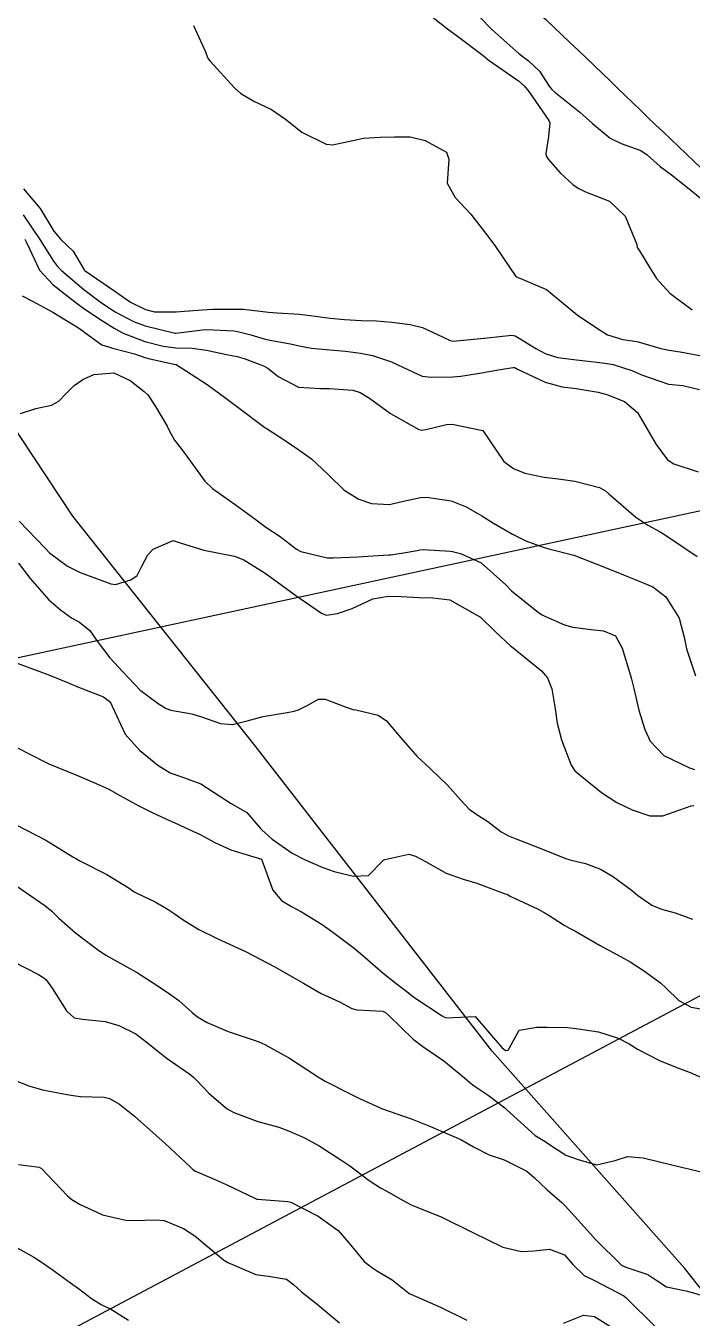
# Model space of a CAD drawing. Header units: metres. Extents: x 318500 to 325275, y 7408834 to 7428799.
# Drawn here: x 320119.6 to 320162.8, y 7410555.2 to 7410639 of the extents above; entities that cross this region are included whole.
import ezdxf

# ---------------------------------------------------------------- set-up
doc = ezdxf.new("R2010")
doc.units = ezdxf.units.M
doc.header["$MEASUREMENT"] = 0
doc.linetypes.add('CONTINUO', pattern=[0])
for name, color, linetype in [('Curvas de Nivel 1m', 11, 'Continuous'), ('Curvas de Nivel 5m', 15, 'Continuous'), ('TEXTO', 45, 'Continuous'), ('Vias Secundárias', 230, 'Continuous')]:
    doc.layers.add(name, color=color, linetype=linetype)

msp = doc.modelspace()

# ---------------------------------------------------------------- linework, layer by layer
at = {"layer": 'Curvas de Nivel 1m', "flags": 128}
for points, elevation in [([(320147.897, 7410640.806), (320149.573, 7410639.002), (320149.801, 7410638.778), (320151.547, 7410637.231), (320152.17, 7410636.751), (320152.88, 7410636.086), (320153.524, 7410635.11), (320153.682, 7410634.888), (320153.889, 7410634.724), (320155.501, 7410633.427), (320156.329, 7410632.692), (320157.476, 7410631.731), (320158.177, 7410631.376), (320159.464, 7410630.925), (320159.877, 7410630.644), (320160.707, 7410629.886), (320161.447, 7410629.353), (320162.392, 7410628.61), (320163.428, 7410627.775)], 748), ([(320145.586, 7410639.891), (320146.931, 7410638.82), (320147.563, 7410638.348), (320149.237, 7410637.093), (320149.541, 7410636.841), (320149.619, 7410636.779), (320151.527, 7410635.457), (320151.9, 7410635.13), (320152.19, 7410634.75), (320153.492, 7410632.883), (320153.562, 7410632.729), (320153.477, 7410631.831), (320153.292, 7410630.733), (320153.314, 7410630.587), (320153.456, 7410630.38), (320154.223, 7410629.493), (320155.076, 7410628.705), (320155.436, 7410628.46), (320155.869, 7410628.26), (320157.425, 7410627.648), (320158.45, 7410626.664), (320159.198, 7410624.838), (320159.235, 7410624.652), (320159.28, 7410624.552), (320159.378, 7410624.423), (320160.056, 7410623.329), (320160.479, 7410622.633), (320161.346, 7410621.689), (320162.8, 7410620.605)], 749), ([(320119.429, 7410628.437), (320120.496, 7410627.169), (320121.388, 7410625.692), (320121.846, 7410625.153), (320122.634, 7410624.402), (320123.361, 7410623.198), (320123.387, 7410623.157), (320123.417, 7410623.129), (320125.341, 7410621.808), (320126.365, 7410621.09), (320127.323, 7410620.613), (320127.916, 7410620.476), (320129.321, 7410620.465), (320129.86, 7410620.503), (320131.324, 7410620.628), (320131.697, 7410620.644), (320133.325, 7410620.652), (320133.686, 7410620.633), (320135.322, 7410620.454), (320135.872, 7410620.411), (320137.321, 7410620.316), (320138.016, 7410620.237), (320139.317, 7410620.05), (320140.248, 7410619.974), (320141.315, 7410619.916), (320142.313, 7410619.877), (320143.314, 7410619.804), (320144.511, 7410619.649), (320145.309, 7410619.464), (320146.642, 7410618.82), (320147.088, 7410618.603), (320147.298, 7410618.573), (320149.275, 7410618.756), (320149.3, 7410618.757), (320149.318, 7410618.761), (320149.488, 7410618.778), (320151.102, 7410618.963), (320151.302, 7410618.913), (320151.581, 7410618.756), (320152.648, 7410618.094), (320153.29, 7410617.754), (320154.087, 7410617.517), (320155.287, 7410617.365), (320156.794, 7410617.176), (320157.284, 7410617.116), (320157.659, 7410617.05), (320158.87, 7410616.656), (320159.278, 7410616.487), (320159.567, 7410616.354), (320161.267, 7410615.782), (320162.185, 7410615.693), (320163.262, 7410615.424)], 751), ([(320119.404, 7410626.771), (320120.471, 7410625.169), (320121.366, 7410623.758), (320121.625, 7410623.418), (320121.894, 7410623.152), (320123.342, 7410621.922), (320124.385, 7410621.114), (320125.321, 7410620.491), (320126.554, 7410619.844), (320127.307, 7410619.559), (320129.256, 7410619.095), (320129.301, 7410619.093), (320131.022, 7410619.307), (320131.304, 7410619.317), (320133.068, 7410619.238), (320133.303, 7410619.205), (320134.167, 7410618.987), (320135.04, 7410618.716), (320135.297, 7410618.652), (320136.73, 7410618.384), (320137.293, 7410618.26), (320138.101, 7410618.123), (320139.291, 7410618.011), (320140.299, 7410617.914), (320141.289, 7410617.795), (320142.053, 7410617.644), (320143.284, 7410617.236), (320144.062, 7410616.852), (320145.272, 7410616.297), (320145.872, 7410616.23), (320147.272, 7410616.254), (320147.778, 7410616.297), (320149.276, 7410616.542), (320149.482, 7410616.573), (320150.614, 7410616.767), (320151.19, 7410616.852), (320151.281, 7410616.849), (320151.345, 7410616.823), (320151.46, 7410616.757), (320153.268, 7410615.91), (320154.367, 7410615.61), (320155.262, 7410615.489), (320156.693, 7410615.251), (320157.256, 7410615.108), (320158.396, 7410614.663), (320159.239, 7410613.936), (320160.005, 7410612.638), (320160.451, 7410611.87), (320161.203, 7410610.88), (320161.599, 7410610.616), (320163.192, 7410610.099)], 752), ([(320119.512, 7410625.179), (320119.641, 7410624.913), (320120.45, 7410623.169), (320121.346, 7410622.223), (320122.721, 7410621.139), (320123.323, 7410620.691), (320124.536, 7410619.888), (320125.305, 7410619.403), (320125.893, 7410619.094), (320127.295, 7410618.55), (320128.471, 7410618.241), (320129.291, 7410618.143), (320130.364, 7410618.107), (320131.29, 7410617.987), (320132.593, 7410617.701), (320133.286, 7410617.567), (320133.74, 7410617.449), (320134.982, 7410616.974), (320135.278, 7410616.813), (320135.944, 7410616.286), (320137.26, 7410615.587), (320138.694, 7410615.49), (320139.259, 7410615.5), (320140.772, 7410615.382), (320141.255, 7410615.248), (320141.863, 7410614.881), (320143.235, 7410613.887), (320145.06, 7410612.842), (320145.22, 7410612.795), (320145.517, 7410612.836), (320146.867, 7410613.174), (320147.226, 7410613.194), (320149.22, 7410612.78), (320150.573, 7410610.766), (320151.193, 7410610.31), (320151.935, 7410610.003), (320153.185, 7410609.748), (320154.282, 7410609.615), (320155.182, 7410609.495), (320156.784, 7410609.076), (320157.173, 7410608.851), (320157.382, 7410608.677), (320159.148, 7410607.164), (320159.923, 7410606.638), (320160.711, 7410606.202), (320161.133, 7410605.944), (320163.12, 7410604.6)], 753), ([(320119.335, 7410621.509), (320119.958, 7410621.174), (320121.319, 7410620.451), (320122.996, 7410619.443), (320123.301, 7410619.216), (320123.397, 7410619.129), (320124.501, 7410618.321), (320125.29, 7410618.096), (320126.626, 7410617.747), (320127.284, 7410617.513), (320127.623, 7410617.414), (320129.28, 7410617.061), (320129.33, 7410617.049), (320131.262, 7410615.801), (320132.37, 7410615.009), (320133.24, 7410614.356), (320135.084, 7410612.972), (320135.168, 7410612.919), (320135.219, 7410612.89), (320136.392, 7410612.133), (320137.206, 7410611.563), (320138.106, 7410610.931), (320139.185, 7410609.931), (320140.227, 7410608.904), (320141.162, 7410608.327), (320141.99, 7410608.045), (320143.157, 7410607.982), (320143.869, 7410608.143), (320145.164, 7410608.427), (320145.558, 7410608.44), (320147.161, 7410608.207), (320148.133, 7410607.818), (320149.147, 7410607.24), (320149.903, 7410606.772), (320151.133, 7410606.056), (320152.008, 7410605.626), (320153.125, 7410605.203), (320153.501, 7410605.102), (320155.12, 7410604.7), (320157.108, 7410603.908), (320158.342, 7410603.421), (320159.097, 7410603.122), (320160.237, 7410602.633), (320161.081, 7410601.992), (320161.95, 7410600.611), (320162.282, 7410599.373), (320162.421, 7410598.606), (320163.014, 7410596.863)], 754), ([(320119.137, 7410606.885), (320120.795, 7410605.163), (320121.115, 7410604.834), (320122.274, 7410603.971), (320123.097, 7410603.574), (320124.325, 7410603.111), (320125.086, 7410602.831), (320125.395, 7410602.787), (320126.39, 7410603.087), (320126.8, 7410603.377), (320127.103, 7410603.977), (320127.476, 7410604.714), (320127.824, 7410605.069), (320129.126, 7410605.648), (320129.572, 7410605.491), (320131.12, 7410605.02), (320133.114, 7410604.624), (320133.722, 7410604.38), (320135.098, 7410603.527), (320135.878, 7410602.958), (320137.077, 7410602.078), (320138.755, 7410600.923), (320139.059, 7410600.794), (320139.778, 7410600.909), (320140.732, 7410601.229), (320141.067, 7410601.381), (320142.086, 7410601.864), (320143.078, 7410602.027), (320143.923, 7410602.006), (320145.076, 7410601.935), (320145.971, 7410601.932), (320147.075, 7410601.8), (320148.862, 7410600.783), (320148.991, 7410600.713), (320149.059, 7410600.664), (320150.015, 7410599.736), (320151.04, 7410598.793), (320151.058, 7410598.777), (320151.077, 7410598.759), (320153.017, 7410597.191), (320153.41, 7410596.724), (320153.688, 7410596.031), (320153.911, 7410594.716), (320154.043, 7410593.787), (320154.313, 7410592.71), (320154.935, 7410591.062), (320155.189, 7410590.696), (320156.909, 7410589.297), (320157.9, 7410588.66), (320158.895, 7410588.178), (320160.042, 7410587.784), (320160.892, 7410587.793), (320162.735, 7410588.429), (320162.899, 7410588.464)], 756), ([(320119.105, 7410604.18), (320119.852, 7410603.172), (320121.07, 7410601.798), (320121.821, 7410601.149), (320122.541, 7410600.624), (320123.052, 7410600.339), (320123.72, 7410599.794), (320124.195, 7410599.113), (320125.024, 7410598.024), (320125.876, 7410597.091), (320126.993, 7410595.924), (320128.162, 7410595.062), (320128.676, 7410594.753), (320128.976, 7410594.631), (320130.34, 7410594.396), (320130.972, 7410594.204), (320132.205, 7410593.771), (320132.967, 7410593.713), (320133.934, 7410593.949), (320134.973, 7410594.227), (320136.516, 7410594.487), (320136.976, 7410594.567), (320137.265, 7410594.65), (320137.814, 7410594.932), (320138.556, 7410595.355), (320138.986, 7410595.341), (320140.168, 7410594.902), (320140.775, 7410594.69), (320140.978, 7410594.654), (320142.425, 7410594.319), (320142.971, 7410593.954), (320143.904, 7410592.851), (320144.942, 7410591.665), (320145.82, 7410590.827), (320146.915, 7410589.779), (320147.788, 7410588.797), (320148.33, 7410588.224), (320148.89, 7410587.82), (320149.541, 7410587.425), (320150.41, 7410586.757), (320150.876, 7410586.484), (320151.305, 7410586.314), (320152.865, 7410585.718), (320154.523, 7410585.037), (320154.853, 7410584.928), (320155.873, 7410584.685), (320156.845, 7410584.328), (320157.628, 7410583.873), (320158.825, 7410582.996), (320159.253, 7410582.644), (320160.171, 7410581.987), (320160.811, 7410581.725), (320161.69, 7410581.488), (320162.805, 7410581.078)], 757), ([(320119.017, 7410597.68), (320120.412, 7410597.166), (320121.007, 7410596.959), (320122.283, 7410596.425), (320122.995, 7410596.135), (320124.599, 7410595.493), (320124.982, 7410595.23), (320125.086, 7410595.099), (320125.179, 7410594.897), (320126.023, 7410593.089), (320126.944, 7410592.037), (320128.141, 7410591.062), (320128.923, 7410590.572), (320129.632, 7410590.327), (320130.913, 7410589.864), (320132.223, 7410589.007), (320132.896, 7410588.589), (320133.903, 7410587.998), (320134.788, 7410586.971), (320134.878, 7410586.869), (320135.548, 7410586.282), (320136.856, 7410585.354), (320137.694, 7410584.927), (320138.843, 7410584.434), (320139.564, 7410584.178), (320140.835, 7410583.876), (320141.793, 7410583.919), (320142.72, 7410584.862), (320142.787, 7410584.925), (320142.851, 7410584.954), (320144.405, 7410585.289), (320144.855, 7410585.175), (320145.485, 7410584.824), (320146.839, 7410584.068), (320147.944, 7410583.682), (320148.829, 7410583.41), (320150.6, 7410582.753), (320150.768, 7410582.699), (320150.819, 7410582.675), (320150.993, 7410582.573), (320152.81, 7410581.74), (320153.442, 7410581.356), (320154.5, 7410580.705), (320154.797, 7410580.532), (320155.171, 7410580.317), (320156.781, 7410579.397), (320158.142, 7410578.656), (320158.765, 7410578.31), (320159.633, 7410577.761), (320160.745, 7410576.945), (320161.108, 7410576.614), (320161.934, 7410575.804), (320162.728, 7410575.368), (320164.184, 7410575.117)], 758), ([(320118.946, 7410592.236), (320120.81, 7410591.283), (320120.931, 7410591.22), (320121.071, 7410591.158), (320122.919, 7410590.402), (320124.135, 7410589.889), (320124.906, 7410589.527), (320125.705, 7410589.092), (320126.893, 7410588.428), (320127.811, 7410587.988), (320128.884, 7410587.488), (320129.183, 7410587.346), (320129.887, 7410587.035), (320130.873, 7410586.568), (320131.822, 7410586.054), (320132.859, 7410585.575), (320134.85, 7410584.97), (320135.59, 7410582.958), (320136.147, 7410582.284), (320136.81, 7410581.909), (320137.445, 7410581.569), (320138.511, 7410580.914), (320138.797, 7410580.728), (320139.392, 7410580.303), (320140.776, 7410579.268), (320141.252, 7410578.883), (320142.751, 7410577.575), (320143.681, 7410576.846), (320144.284, 7410576.385), (320144.732, 7410576.031), (320146.568, 7410574.812), (320146.719, 7410574.724), (320146.845, 7410574.681), (320148.72, 7410574.78), (320150.45, 7410572.754), (320150.687, 7410572.577), (320150.848, 7410572.588), (320150.944, 7410572.747), (320151.572, 7410573.877), (320152.71, 7410574.073), (320153.36, 7410574.071), (320154.71, 7410574.062), (320155.417, 7410573.982), (320156.706, 7410573.769), (320157.984, 7410573.374), (320158.695, 7410573.006), (320159.295, 7410572.641), (320160.679, 7410571.909), (320161.806, 7410571.47), (320162.668, 7410571.143), (320163.929, 7410570.577)], 759), ([(320119.054, 7410583.178), (320120.808, 7410581.971), (320121.251, 7410581.6), (320121.717, 7410581.146), (320122.786, 7410580.192), (320124.216, 7410579.108), (320124.765, 7410578.755), (320125.502, 7410578.346), (320126.749, 7410577.644), (320127.657, 7410577.061), (320128.733, 7410576.345), (320129.49, 7410575.801), (320130.364, 7410575.025), (320130.716, 7410574.744), (320131.331, 7410574.39), (320132.702, 7410573.788), (320134.449, 7410573.217), (320134.692, 7410573.132), (320135.077, 7410572.964), (320136.677, 7410572.072), (320138.433, 7410570.913), (320138.567, 7410570.82), (320138.659, 7410570.765), (320138.978, 7410570.585), (320140.648, 7410569.737), (320141.219, 7410569.455), (320142.513, 7410568.862), (320142.639, 7410568.809), (320142.716, 7410568.782), (320144.629, 7410568.105), (320145.811, 7410567.63), (320146.617, 7410567.294), (320147.782, 7410566.792), (320148.603, 7410566.313), (320149.633, 7410565.802), (320150.591, 7410565.466), (320152.062, 7410564.735), (320152.576, 7410564.317), (320153.385, 7410563.535), (320154.342, 7410562.703), (320154.557, 7410562.496), (320156.187, 7410560.675), (320156.524, 7410560.301), (320158.208, 7410558.653), (320158.499, 7410558.51), (320159.914, 7410558.049), (320160.49, 7410557.652), (320161.125, 7410557.249), (320162.484, 7410556.96), (320163.83, 7410556.577)], 761), ([(320118.757, 7410578.331), (320120.401, 7410577.499), (320120.742, 7410577.289), (320120.892, 7410577.148), (320121.272, 7410576.607), (320122.217, 7410575.135), (320122.713, 7410574.694), (320123.237, 7410574.597), (320124.71, 7410574.446), (320125.611, 7410574.182), (320126.699, 7410573.641), (320127.47, 7410573.062), (320128.676, 7410572.101), (320130.201, 7410571.027), (320130.459, 7410570.824), (320130.656, 7410570.617), (320131.45, 7410569.81), (320132.371, 7410568.994), (320132.637, 7410568.794), (320133.065, 7410568.554), (320134.625, 7410567.972), (320135.973, 7410567.597), (320136.616, 7410567.364), (320137.598, 7410566.925), (320138.602, 7410566.384), (320140.004, 7410565.48), (320140.583, 7410565.08), (320140.838, 7410564.886), (320141.832, 7410564.13), (320142.568, 7410563.667), (320143.095, 7410563.382), (320144.038, 7410562.838), (320144.556, 7410562.561), (320145.003, 7410562.376), (320146.544, 7410561.754), (320148.53, 7410560.78), (320150.516, 7410559.811), (320151.725, 7410559.525), (320152.513, 7410559.584), (320153.541, 7410559.688), (320154.509, 7410559.315), (320155.062, 7410558.692), (320155.792, 7410557.98), (320156.49, 7410557.628), (320158.362, 7410556.651), (320158.479, 7410556.557), (320160.427, 7410554.62)], 762), ([(320118.655, 7410570.716), (320119.764, 7410570.276), (320120.649, 7410570.01), (320122.025, 7410569.758), (320122.645, 7410569.644), (320123.112, 7410569.59), (320124.644, 7410569.536), (320125.003, 7410569.454), (320125.643, 7410569.085), (320126.629, 7410568.311), (320128.023, 7410567.056), (320128.602, 7410566.536), (320130.224, 7410565.025), (320130.407, 7410564.852), (320130.577, 7410564.738), (320131.797, 7410564.226), (320132.569, 7410563.877), (320134.464, 7410562.971), (320134.559, 7410562.936), (320134.597, 7410562.932), (320136.558, 7410562.778), (320136.771, 7410562.722), (320138.544, 7410561.822), (320139.823, 7410560.897), (320140.518, 7410560.088), (320141.512, 7410558.875), (320142.07, 7410558.441), (320142.493, 7410558.198), (320143.343, 7410557.702), (320144.424, 7410556.831), (320144.479, 7410556.795), (320144.545, 7410556.763), (320146.467, 7410555.911), (320148.17, 7410555.068)], 763), ([(320119.095, 7410565.172), (320120.428, 7410565.002), (320120.578, 7410564.924), (320122.268, 7410563.133), (320122.557, 7410562.904), (320123.063, 7410562.611), (320124.542, 7410561.916), (320126.056, 7410561.558), (320126.537, 7410561.537), (320128.012, 7410561.581), (320128.537, 7410561.537), (320129.807, 7410561.031), (320130.523, 7410560.553), (320132.396, 7410558.992), (320132.457, 7410558.948), (320132.499, 7410558.919), (320132.667, 7410558.819), (320134.491, 7410558.04), (320135.449, 7410557.915), (320136.488, 7410557.735), (320136.938, 7410557.386), (320137.448, 7410556.925), (320138.468, 7410556.109), (320139.914, 7410554.895)], 764), ([(320154.453, 7410554.883), (320155.74, 7410555.401), (320156.46, 7410555.31), (320157.497, 7410554.66)], 763)]:
    msp.add_lwpolyline(points, dxfattribs=dict(at, elevation=elevation))
at = {"layer": 'Curvas de Nivel 5m', "flags": 128}
for points, elevation in [([(320130.451, 7410639.037), (320131.231, 7410637.338), (320131.332, 7410637.023), (320131.404, 7410636.887), (320131.537, 7410636.732), (320133.106, 7410635.004), (320133.514, 7410634.627), (320134.366, 7410634.128), (320135.499, 7410633.588), (320136.419, 7410632.956), (320137.478, 7410632.111), (320139.049, 7410631.341), (320139.466, 7410631.305), (320140.791, 7410631.58), (320141.473, 7410631.734), (320142.551, 7410631.797), (320143.475, 7410631.828), (320144.506, 7410631.818), (320145.471, 7410631.582), (320146.867, 7410630.819), (320147.006, 7410630.367), (320146.909, 7410628.818), (320147.426, 7410627.882), (320148.431, 7410626.795), (320149.392, 7410625.578), (320149.996, 7410624.774), (320151.36, 7410622.76), (320153.348, 7410621.917), (320154.809, 7410620.708), (320155.324, 7410620.277), (320156.577, 7410619.422), (320157.304, 7410618.976), (320158.299, 7410618.665), (320159.199, 7410618.551), (320159.299, 7410618.531), (320160.764, 7410618.097), (320161.294, 7410617.981), (320162.021, 7410617.885), (320163.29, 7410617.639)], 750), ([(320119.23, 7410613.866), (320120.211, 7410614.195), (320121.239, 7410614.426), (320121.715, 7410614.681), (320122.173, 7410615.146), (320122.711, 7410615.685), (320123.264, 7410616.071), (320123.987, 7410616.401), (320125.271, 7410616.512), (320126.335, 7410616.018), (320127.254, 7410615.313), (320127.482, 7410615.077), (320127.973, 7410614.335), (320128.733, 7410613.057), (320128.895, 7410612.733), (320129.211, 7410612.157), (320129.698, 7410611.535), (320130.053, 7410611.037), (320131.177, 7410609.484), (320131.676, 7410609.015), (320133.155, 7410607.967), (320134.522, 7410606.979), (320134.87, 7410606.707), (320135.135, 7410606.513), (320136.07, 7410605.896), (320137.121, 7410605.087), (320137.402, 7410604.937), (320139.114, 7410604.527), (320139.518, 7410604.51), (320141.115, 7410604.581), (320141.404, 7410604.597), (320143.118, 7410604.705), (320143.256, 7410604.721), (320144.079, 7410604.85), (320144.961, 7410605.002), (320145.122, 7410605.032), (320145.335, 7410605.05), (320147.121, 7410604.954), (320147.244, 7410604.931), (320147.759, 7410604.8), (320149.111, 7410604.187), (320150.714, 7410602.764), (320151.084, 7410602.387), (320152.832, 7410600.965), (320153.061, 7410600.815), (320153.23, 7410600.727), (320154.515, 7410600.168), (320155.053, 7410600.027), (320156.233, 7410599.87), (320157.051, 7410599.786), (320157.827, 7410599.448), (320158.241, 7410598.662), (320158.786, 7410596.881), (320158.853, 7410596.652), (320159.001, 7410596.038), (320159.34, 7410594.645), (320159.716, 7410593.387), (320160.066, 7410592.633), (320160.946, 7410591.698), (320162.628, 7410590.902), (320162.933, 7410590.79)], 755), ([(320118.979, 7410587.179), (320120.866, 7410586.203), (320122.614, 7410585.134), (320122.848, 7410584.988), (320123.118, 7410584.854), (320124.833, 7410583.973), (320126.273, 7410583.085), (320126.601, 7410582.866), (320126.817, 7410582.742), (320127.958, 7410582.205), (320128.807, 7410581.709), (320129.202, 7410581.442), (320129.774, 7410581.035), (320130.791, 7410580.416), (320131.941, 7410579.844), (320132.777, 7410579.473), (320133.817, 7410578.98), (320134.763, 7410578.5), (320135.714, 7410577.998), (320136.747, 7410577.415), (320137.586, 7410576.927), (320138.314, 7410576.494), (320138.733, 7410576.259), (320139.907, 7410575.719), (320140.724, 7410575.29), (320141.043, 7410575.205), (320142.722, 7410575.107), (320142.9, 7410575.036), (320143.087, 7410574.854), (320144.697, 7410573.295), (320145.317, 7410572.824), (320146.676, 7410571.886), (320148.029, 7410570.789), (320148.369, 7410570.496), (320148.655, 7410570.284), (320149.55, 7410569.668), (320150.641, 7410568.846), (320150.751, 7410568.749), (320152.615, 7410567.057), (320153.14, 7410566.722), (320154.035, 7410566.142), (320154.596, 7410565.77), (320155.393, 7410565.489), (320156.587, 7410565.16), (320157.808, 7410565.442), (320158.596, 7410565.697), (320159.618, 7410565.611), (320160.591, 7410565.361), (320162.195, 7410564.986), (320162.585, 7410564.891), (320163.89, 7410564.577)], 760), ([(320118.513, 7410560.056), (320120.081, 7410559.156), (320120.496, 7410558.897), (320121.27, 7410558.361), (320122.475, 7410557.494), (320122.991, 7410557.122), (320123.833, 7410556.479), (320124.46, 7410556.097), (320125.133, 7410555.763), (320126.222, 7410555.073)], 765)]:
    msp.add_lwpolyline(points, dxfattribs=dict(at, elevation=elevation))
at = {"layer": 'TEXTO', "linetype": 'CONTINUO'}
for points in [[(320035.619, 7410580.088, 0), (320264.169, 7410629.28, 0)], [(320045.734, 7410513.724, 0), (320254.598, 7410624.579, 0)]]:
    msp.add_polyline3d(points, dxfattribs=at)
at = {"layer": 'Vias Secundárias'}
msp.add_lwpolyline([(320174.644, 7410542.865), (320162.326, 7410558.433), (320149.813, 7410572.523), (320134.44, 7410592.327), (320122.615, 7410607.218), (320110.79, 7410625.067), (320103.693, 7410635.329, -0.312069), (320103.692, 7410649.502, -0.101371), (320110.881, 7410656.387, -0.214646), (320126.235, 7410658.533, -0.105103), (320140.394, 7410650.919, -0.01671), (320157.467, 7410635.445, 0.008477), (320173.408, 7410620.513, 0.042292), (320181.646, 7410614.233, -0.016379), (320194.815, 7410605.234, -0.053483), (320207.109, 7410594.029, 0.014988), (320231.97, 7410567.598, -0.007304), (320254.163, 7410544.719, 0.068177)], format="xyb", dxfattribs=at)

doc.saveas('drawing.dxf')
